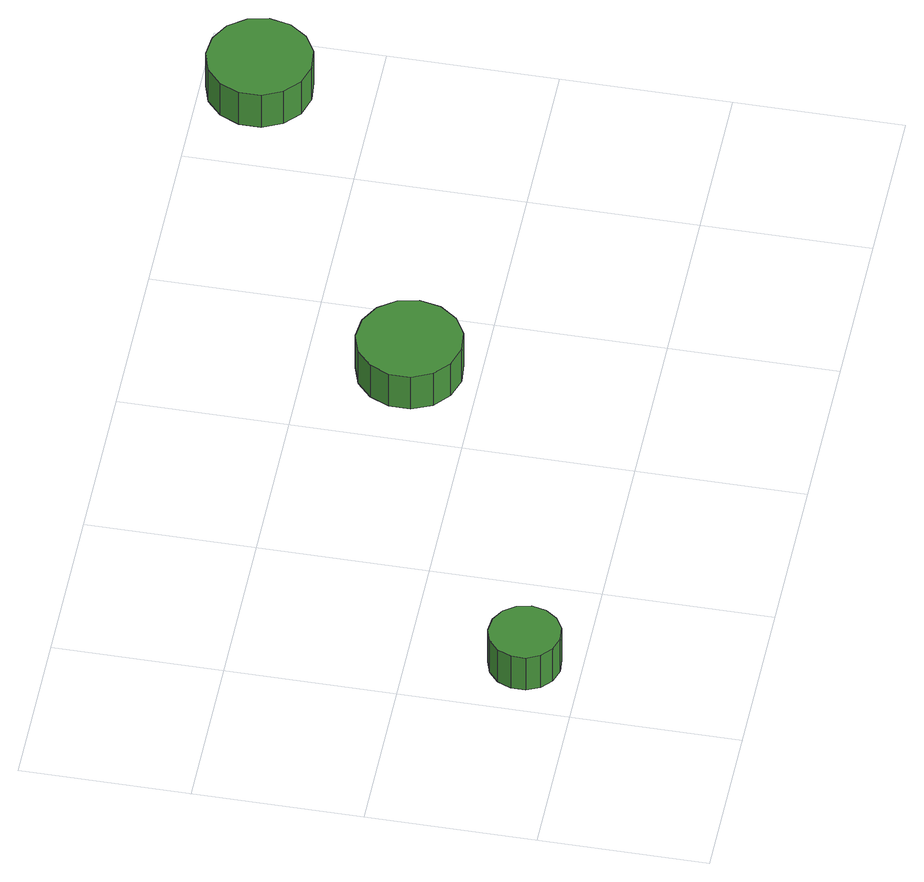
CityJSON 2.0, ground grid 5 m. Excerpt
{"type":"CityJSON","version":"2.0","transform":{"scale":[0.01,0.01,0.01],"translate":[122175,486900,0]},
"CityObjects":{
"tree1":{"type":"SolitaryVegetationObject","attributes":{"function":"something"},"geometry":[{"type":"MultiSurface","lod":"1","boundaries":[[[0,1,2,3,4,5,6,7,8,9,10,11,12,13,14]],[[15,16,17,18,19,20,21,22,23,24,25,26,27,28,29]],[[0,29,28,1]],[[1,28,27,2]],[[2,27,26,3]],[[3,26,25,4]],[[4,25,24,5]],[[5,24,23,6]],[[6,23,22,7]],[[7,22,21,8]],[[8,21,20,9]],[[9,20,19,10]],[[10,19,18,11]],[[11,18,17,12]],[[12,17,16,13]],[[13,16,15,14]],[[14,15,29,0]]]}]},
"tree2":{"type":"SolitaryVegetationObject","attributes":{"function":"something"},"geometry":[{"type":"MultiSurface","lod":"1","boundaries":[[[30,31,32,33,34,35,36,37,38,39,40,41,42,43,44]],[[45,46,47,48,49,50,51,52,53,54,55,56,57,58,59]],[[30,59,58,31]],[[31,58,57,32]],[[32,57,56,33]],[[33,56,55,34]],[[34,55,54,35]],[[35,54,53,36]],[[36,53,52,37]],[[37,52,51,38]],[[38,51,50,39]],[[39,50,49,40]],[[40,49,48,41]],[[41,48,47,42]],[[42,47,46,43]],[[43,46,45,44]],[[44,45,59,30]]]}]},
"tree3":{"type":"SolitaryVegetationObject","attributes":{"function":"something"},"geometry":[{"type":"MultiSurface","lod":"1","boundaries":[[[60,61,62,63,64,65,66,67,68,69,70,71,72,73,74]],[[75,76,77,78,79,80,81,82,83,84,85,86,87,88,89]],[[60,89,88,61]],[[61,88,87,62]],[[62,87,86,63]],[[63,86,85,64]],[[64,85,84,65]],[[65,84,83,66]],[[66,83,82,67]],[[67,82,81,68]],[[68,81,80,69]],[[69,80,79,70]],[[70,79,78,71]],[[71,78,77,72]],[[72,77,76,73]],[[73,76,75,74]],[[74,75,89,60]]]}]}
},
"vertices":[
[294,165,188],[284,208,188],[259,243,188],[221,265,188],[177,270,188],[135,256,188],[103,227,188],[85,187,188],[85,143,188],[103,103,188],[135,74,188],[177,60,188],[221,65,188],[259,87,188],[284,122,188],[284,122,59],[259,87,59],[221,65,59],[177,60,59],[135,74,59],[103,103,59],[85,143,59],[85,187,59],[103,227,59],[135,256,59],[177,270,59],[221,265,59],[259,243,59],[284,208,59],[294,165,59],
[1429,703,193],[1416,766,193],[1378,818,193],[1322,850,193],[1258,857,193],[1197,837,193],[1150,794,193],[1123,735,193],[1123,671,193],[1150,612,193],[1197,569,193],[1258,549,193],[1322,556,193],[1378,588,193],[1416,640,193],[1416,640,64],[1378,588,64],[1322,556,64],[1258,549,64],[1197,569,64],[1150,612,64],[1123,671,64],[1123,735,64],[1150,794,64],[1197,837,64],[1258,857,64],[1322,850,64],[1378,818,64],[1416,766,64],[1429,703,64],
[2455,1330,195],[2442,1393,195],[2404,1445,195],[2348,1477,195],[2284,1484,195],[2223,1464,195],[2175,1421,195],[2149,1362,195],[2149,1298,195],[2175,1239,195],[2223,1196,195],[2284,1177,195],[2348,1183,195],[2404,1215,195],[2442,1267,195],[2442,1267,66],[2404,1215,66],[2348,1183,66],[2284,1177,66],[2223,1196,66],[2175,1239,66],[2149,1298,66],[2149,1362,66],[2175,1421,66],[2223,1464,66],[2284,1484,66],[2348,1477,66],[2404,1445,66],[2442,1393,66],[2455,1330,66]
]}
